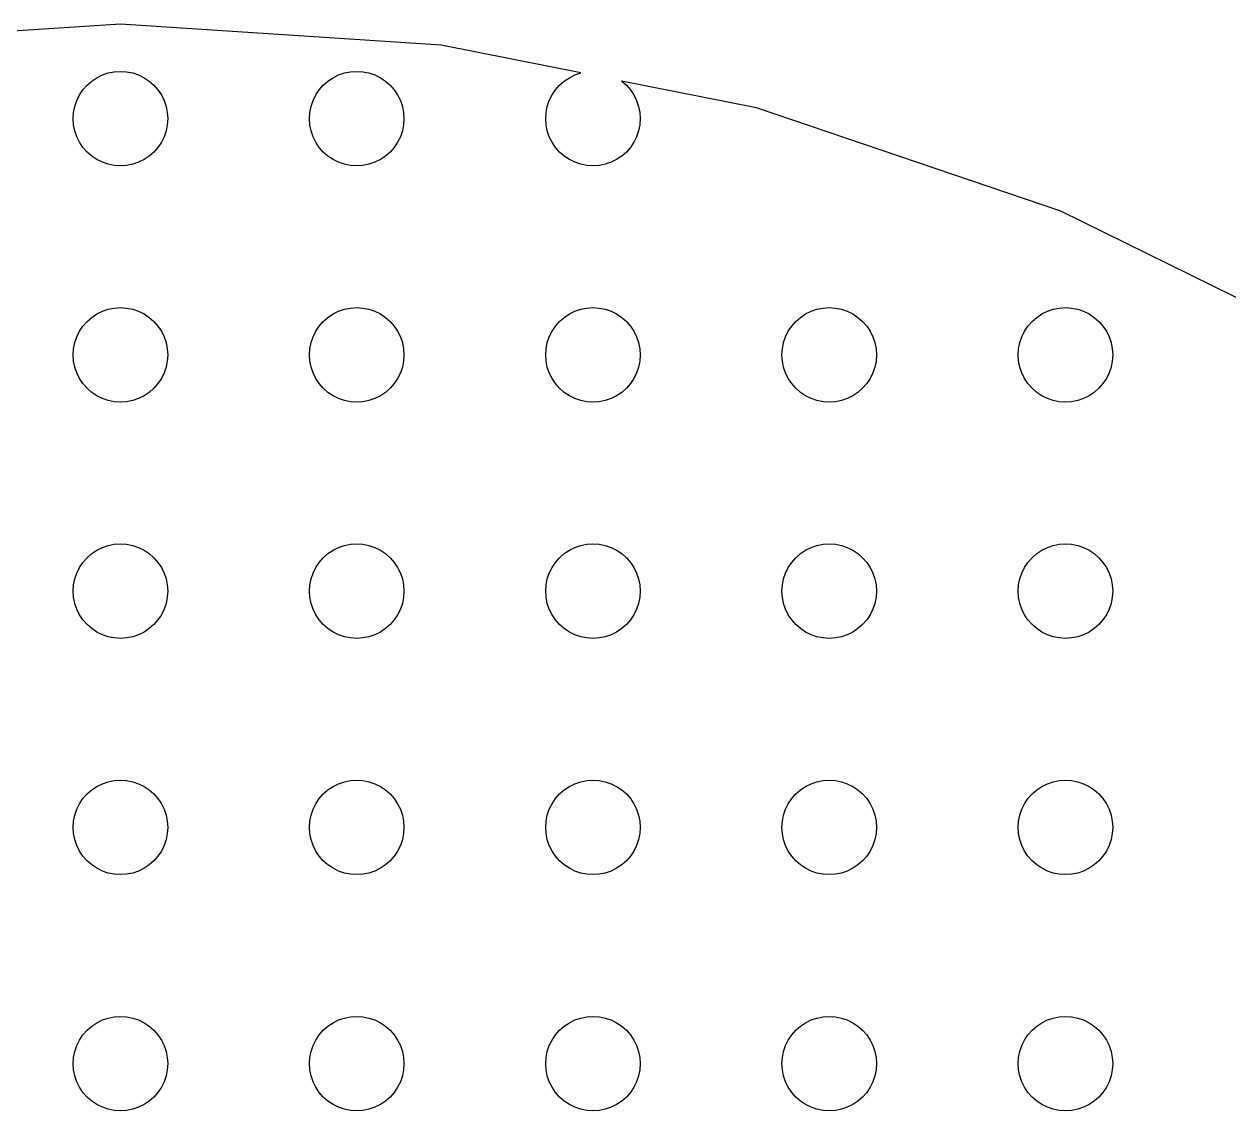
# Model space of a CAD drawing. Header units: metres. Extents: x -156 to 156, y -156 to 156.
# Drawn here: x -6.1 to 70.4, y 87 to 156 of the extents above; entities that cross this region are included whole.
import ezdxf

# ---------------------------------------------------------------- set-up
doc = ezdxf.new("R2010")
doc.units = ezdxf.units.M

msp = doc.modelspace()

# ---------------------------------------------------------------- linework, layer by layer
for p, q in [((0, 156), (-20.3621, 154.665)), ((20.3621, 154.665), (0, 156)), ((29.236, 152.9), (20.3621, 154.665)), ((-0.39157, 152.974), (0, 153)), ((0, 153), (0.39157, 152.974)), ((14.6084, 152.974), (15, 153)), ((15, 153), (15.3916, 152.974)), ((-2.12131, 152.121), (-1.82628, 152.38)), ((-1.82628, 152.38), (-1.5, 152.598)), ((-1.5, 152.598), (-1.14804, 152.772)), ((-1.14804, 152.772), (-0.77644, 152.898)), ((-0.77644, 152.898), (-0.39157, 152.974)), ((0.39157, 152.974), (0.77644, 152.898)), ((0.77644, 152.898), (1.14804, 152.772)), ((1.14804, 152.772), (1.5, 152.598)), ((1.5, 152.598), (1.82628, 152.38)), ((1.82628, 152.38), (2.12131, 152.121)), ((12.8787, 152.121), (13.1737, 152.38)), ((13.1737, 152.38), (13.5, 152.598)), ((13.5, 152.598), (13.8519, 152.772)), ((13.8519, 152.772), (14.2235, 152.898)), ((14.2235, 152.898), (14.6084, 152.974)), ((15.3916, 152.974), (15.7764, 152.898)), ((15.7764, 152.898), (16.148, 152.772)), ((16.148, 152.772), (16.5, 152.598)), ((16.5, 152.598), (16.8263, 152.38)), ((16.8263, 152.38), (17.1213, 152.121)), ((27.8787, 152.121), (28.1737, 152.38)), ((28.1737, 152.38), (28.5, 152.598)), ((28.5, 152.598), (28.8519, 152.772)), ((28.8519, 152.772), (29.2235, 152.898)), ((29.2235, 152.898), (29.236, 152.9)), ((40.3758, 150.684), (31.8157, 152.387)), ((31.8157, 152.387), (31.8263, 152.38)), ((31.8263, 152.38), (32.1213, 152.121)), ((-2.77164, 151.148), (-2.59807, 151.5)), ((-2.59807, 151.5), (-2.38005, 151.826)), ((-2.38005, 151.826), (-2.12131, 152.121)), ((2.12131, 152.121), (2.38005, 151.826)), ((2.38005, 151.826), (2.59807, 151.5)), ((2.59807, 151.5), (2.77164, 151.148)), ((12.2283, 151.148), (12.4019, 151.5)), ((12.4019, 151.5), (12.6199, 151.826)), ((12.6199, 151.826), (12.8787, 152.121)), ((17.1213, 152.121), (17.3801, 151.826)), ((17.3801, 151.826), (17.5981, 151.5)), ((17.5981, 151.5), (17.7716, 151.148)), ((27.2283, 151.148), (27.4019, 151.5)), ((27.4019, 151.5), (27.6199, 151.826)), ((27.6199, 151.826), (27.8787, 152.121)), ((32.1213, 152.121), (32.3801, 151.826)), ((32.3801, 151.826), (32.5981, 151.5)), ((32.5981, 151.5), (32.7716, 151.148)), ((-2.97432, 150.392), (-2.89777, 150.776)), ((-2.89777, 150.776), (-2.77164, 151.148)), ((2.77164, 151.148), (2.89777, 150.776)), ((2.89777, 150.776), (2.97432, 150.392)), ((12.0257, 150.392), (12.1022, 150.776)), ((12.1022, 150.776), (12.2283, 151.148)), ((17.7716, 151.148), (17.8978, 150.776)), ((17.8978, 150.776), (17.9743, 150.392)), ((27.0257, 150.392), (27.1022, 150.776)), ((27.1022, 150.776), (27.2283, 151.148)), ((32.7716, 151.148), (32.8978, 150.776)), ((32.8978, 150.776), (32.9743, 150.392)), ((-3, 150), (-2.97432, 150.392)), ((-2.97432, 149.608), (-3, 150)), ((2.97432, 150.392), (3, 150)), ((3, 150), (2.97432, 149.608)), ((12, 150), (12.0257, 150.392)), ((12.0257, 149.608), (12, 150)), ((17.9743, 150.392), (18, 150)), ((18, 150), (17.9743, 149.608)), ((27, 150), (27.0257, 150.392)), ((27.0257, 149.608), (27, 150)), ((32.9743, 150.392), (33, 150)), ((33, 150), (32.9743, 149.608)), ((59.6986, 144.125), (40.3758, 150.684)), ((-2.89777, 149.224), (-2.97432, 149.608)), ((-2.77164, 148.852), (-2.89777, 149.224)), ((2.89777, 149.224), (2.77164, 148.852)), ((2.97432, 149.608), (2.89777, 149.224)), ((12.1022, 149.224), (12.0257, 149.608)), ((12.2283, 148.852), (12.1022, 149.224)), ((17.8978, 149.224), (17.7716, 148.852)), ((17.9743, 149.608), (17.8978, 149.224)), ((27.1022, 149.224), (27.0257, 149.608)), ((27.2283, 148.852), (27.1022, 149.224)), ((32.8978, 149.224), (32.7716, 148.852)), ((32.9743, 149.608), (32.8978, 149.224)), ((-2.59807, 148.5), (-2.77164, 148.852)), ((-2.38005, 148.174), (-2.59807, 148.5)), ((2.59807, 148.5), (2.38005, 148.174)), ((2.77164, 148.852), (2.59807, 148.5)), ((12.4019, 148.5), (12.2283, 148.852)), ((12.6199, 148.174), (12.4019, 148.5)), ((17.5981, 148.5), (17.3801, 148.174)), ((17.7716, 148.852), (17.5981, 148.5)), ((27.4019, 148.5), (27.2283, 148.852)), ((27.6199, 148.174), (27.4019, 148.5)), ((32.5981, 148.5), (32.3801, 148.174)), ((32.7716, 148.852), (32.5981, 148.5)), ((-2.12131, 147.879), (-2.38005, 148.174)), ((-1.82628, 147.62), (-2.12131, 147.879)), ((2.12131, 147.879), (1.82628, 147.62)), ((2.38005, 148.174), (2.12131, 147.879)), ((12.8787, 147.879), (12.6199, 148.174)), ((13.1737, 147.62), (12.8787, 147.879)), ((17.1213, 147.879), (16.8263, 147.62)), ((17.3801, 148.174), (17.1213, 147.879)), ((27.8787, 147.879), (27.6199, 148.174)), ((28.1737, 147.62), (27.8787, 147.879)), ((32.1213, 147.879), (31.8263, 147.62)), ((32.3801, 148.174), (32.1213, 147.879)), ((-1.5, 147.402), (-1.82628, 147.62)), ((-1.14804, 147.228), (-1.5, 147.402)), ((-0.77644, 147.102), (-1.14804, 147.228)), ((-0.39157, 147.026), (-0.77644, 147.102)), ((0, 147), (-0.39157, 147.026)), ((0.39157, 147.026), (0, 147)), ((0.77644, 147.102), (0.39157, 147.026)), ((1.14804, 147.228), (0.77644, 147.102)), ((1.5, 147.402), (1.14804, 147.228)), ((1.82628, 147.62), (1.5, 147.402)), ((13.5, 147.402), (13.1737, 147.62)), ((13.8519, 147.228), (13.5, 147.402)), ((14.2235, 147.102), (13.8519, 147.228)), ((14.6084, 147.026), (14.2235, 147.102)), ((15, 147), (14.6084, 147.026)), ((15.3916, 147.026), (15, 147)), ((15.7764, 147.102), (15.3916, 147.026)), ((16.148, 147.228), (15.7764, 147.102)), ((16.5, 147.402), (16.148, 147.228)), ((16.8263, 147.62), (16.5, 147.402)), ((28.5, 147.402), (28.1737, 147.62)), ((28.8519, 147.228), (28.5, 147.402)), ((29.2235, 147.102), (28.8519, 147.228)), ((29.6084, 147.026), (29.2235, 147.102)), ((30, 147), (29.6084, 147.026)), ((30.3916, 147.026), (30, 147)), ((30.7764, 147.102), (30.3916, 147.026)), ((31.148, 147.228), (30.7764, 147.102)), ((31.5, 147.402), (31.148, 147.228)), ((31.8263, 147.62), (31.5, 147.402)), ((73.2598, 137.438), (59.6986, 144.125)), ((-1.5, 137.598), (-1.14804, 137.772)), ((-1.14804, 137.772), (-0.77644, 137.898)), ((-0.77644, 137.898), (-0.39157, 137.974)), ((-0.39157, 137.974), (0, 138)), ((0, 138), (0.39157, 137.974)), ((0.39157, 137.974), (0.77644, 137.898)), ((0.77644, 137.898), (1.14804, 137.772)), ((1.14804, 137.772), (1.5, 137.598)), ((13.5, 137.598), (13.8519, 137.772)), ((13.8519, 137.772), (14.2235, 137.898)), ((14.2235, 137.898), (14.6084, 137.974)), ((14.6084, 137.974), (15, 138)), ((15, 138), (15.3916, 137.974)), ((15.3916, 137.974), (15.7764, 137.898)), ((15.7764, 137.898), (16.148, 137.772)), ((16.148, 137.772), (16.5, 137.598)), ((28.5, 137.598), (28.8519, 137.772)), ((28.8519, 137.772), (29.2235, 137.898)), ((29.2235, 137.898), (29.6084, 137.974)), ((29.6084, 137.974), (30, 138)), ((30, 138), (30.3916, 137.974)), ((30.3916, 137.974), (30.7764, 137.898)), ((30.7764, 137.898), (31.148, 137.772)), ((31.148, 137.772), (31.5, 137.598)), ((43.5, 137.598), (43.8519, 137.772)), ((43.8519, 137.772), (44.2235, 137.898)), ((44.2235, 137.898), (44.6084, 137.974)), ((44.6084, 137.974), (45, 138)), ((45, 138), (45.3916, 137.974)), ((45.3916, 137.974), (45.7765, 137.898)), ((45.7765, 137.898), (46.148, 137.772)), ((46.148, 137.772), (46.5, 137.598)), ((58.5, 137.598), (58.8519, 137.772)), ((58.8519, 137.772), (59.2235, 137.898)), ((59.2235, 137.898), (59.6084, 137.974)), ((59.6084, 137.974), (60, 138)), ((60, 138), (60.3916, 137.974)), ((60.3916, 137.974), (60.7765, 137.898)), ((60.7765, 137.898), (61.148, 137.772)), ((61.148, 137.772), (61.5, 137.598)), ((-2.38005, 136.826), (-2.12131, 137.121)), ((-2.12131, 137.121), (-1.82628, 137.38)), ((-1.82628, 137.38), (-1.5, 137.598)), ((1.5, 137.598), (1.82628, 137.38)), ((1.82628, 137.38), (2.12131, 137.121)), ((2.12131, 137.121), (2.38005, 136.826)), ((12.6199, 136.826), (12.8787, 137.121)), ((12.8787, 137.121), (13.1737, 137.38)), ((13.1737, 137.38), (13.5, 137.598)), ((16.5, 137.598), (16.8263, 137.38)), ((16.8263, 137.38), (17.1213, 137.121)), ((17.1213, 137.121), (17.3801, 136.826)), ((27.6199, 136.826), (27.8787, 137.121)), ((27.8787, 137.121), (28.1737, 137.38)), ((28.1737, 137.38), (28.5, 137.598)), ((31.5, 137.598), (31.8263, 137.38)), ((31.8263, 137.38), (32.1213, 137.121)), ((32.1213, 137.121), (32.3801, 136.826)), ((42.6199, 136.826), (42.8787, 137.121)), ((42.8787, 137.121), (43.1737, 137.38)), ((43.1737, 137.38), (43.5, 137.598)), ((46.5, 137.598), (46.8263, 137.38)), ((46.8263, 137.38), (47.1213, 137.121)), ((47.1213, 137.121), (47.3801, 136.826)), ((57.6199, 136.826), (57.8787, 137.121)), ((57.8787, 137.121), (58.1737, 137.38)), ((58.1737, 137.38), (58.5, 137.598)), ((61.5, 137.598), (61.8263, 137.38)), ((61.8263, 137.38), (62.1213, 137.121)), ((62.1213, 137.121), (62.3801, 136.826)), ((-2.77164, 136.148), (-2.59807, 136.5)), ((-2.59807, 136.5), (-2.38005, 136.826)), ((2.38005, 136.826), (2.59807, 136.5)), ((2.59807, 136.5), (2.77164, 136.148)), ((12.2283, 136.148), (12.4019, 136.5)), ((12.4019, 136.5), (12.6199, 136.826)), ((17.3801, 136.826), (17.5981, 136.5)), ((17.5981, 136.5), (17.7716, 136.148)), ((27.2283, 136.148), (27.4019, 136.5)), ((27.4019, 136.5), (27.6199, 136.826)), ((32.3801, 136.826), (32.5981, 136.5)), ((32.5981, 136.5), (32.7716, 136.148)), ((42.2284, 136.148), (42.4019, 136.5)), ((42.4019, 136.5), (42.6199, 136.826)), ((47.3801, 136.826), (47.5981, 136.5)), ((47.5981, 136.5), (47.7716, 136.148)), ((57.2284, 136.148), (57.4019, 136.5)), ((57.4019, 136.5), (57.6199, 136.826)), ((62.3801, 136.826), (62.5981, 136.5)), ((62.5981, 136.5), (62.7716, 136.148)), ((-2.97432, 135.392), (-2.89777, 135.776)), ((-2.89777, 135.776), (-2.77164, 136.148)), ((2.77164, 136.148), (2.89777, 135.776)), ((2.89777, 135.776), (2.97432, 135.392)), ((12.0257, 135.392), (12.1022, 135.776)), ((12.1022, 135.776), (12.2283, 136.148)), ((17.7716, 136.148), (17.8978, 135.776)), ((17.8978, 135.776), (17.9743, 135.392)), ((27.0257, 135.392), (27.1022, 135.776)), ((27.1022, 135.776), (27.2283, 136.148)), ((32.7716, 136.148), (32.8978, 135.776)), ((32.8978, 135.776), (32.9743, 135.392)), ((42.0257, 135.392), (42.1022, 135.776)), ((42.1022, 135.776), (42.2284, 136.148)), ((47.7716, 136.148), (47.8978, 135.776)), ((47.8978, 135.776), (47.9743, 135.392)), ((57.0257, 135.392), (57.1022, 135.776)), ((57.1022, 135.776), (57.2284, 136.148)), ((62.7716, 136.148), (62.8978, 135.776)), ((62.8978, 135.776), (62.9743, 135.392)), ((-3, 135), (-2.97432, 135.392)), ((-2.97432, 134.608), (-3, 135)), ((2.97432, 135.392), (3, 135)), ((3, 135), (2.97432, 134.608)), ((12, 135), (12.0257, 135.392)), ((12.0257, 134.608), (12, 135)), ((17.9743, 135.392), (18, 135)), ((18, 135), (17.9743, 134.608)), ((27, 135), (27.0257, 135.392)), ((27.0257, 134.608), (27, 135)), ((32.9743, 135.392), (33, 135)), ((33, 135), (32.9743, 134.608)), ((42, 135), (42.0257, 135.392)), ((42.0257, 134.608), (42, 135)), ((47.9743, 135.392), (48, 135)), ((48, 135), (47.9743, 134.608)), ((57, 135), (57.0257, 135.392)), ((57.0257, 134.608), (57, 135)), ((62.9743, 135.392), (63, 135)), ((63, 135), (62.9743, 134.608)), ((-2.89777, 134.224), (-2.97432, 134.608)), ((-2.77164, 133.852), (-2.89777, 134.224)), ((2.89777, 134.224), (2.77164, 133.852)), ((2.97432, 134.608), (2.89777, 134.224)), ((12.1022, 134.224), (12.0257, 134.608)), ((12.2283, 133.852), (12.1022, 134.224)), ((17.8978, 134.224), (17.7716, 133.852)), ((17.9743, 134.608), (17.8978, 134.224)), ((27.1022, 134.224), (27.0257, 134.608)), ((27.2283, 133.852), (27.1022, 134.224)), ((32.8978, 134.224), (32.7716, 133.852)), ((32.9743, 134.608), (32.8978, 134.224)), ((42.1022, 134.224), (42.0257, 134.608)), ((42.2284, 133.852), (42.1022, 134.224)), ((47.8978, 134.224), (47.7716, 133.852)), ((47.9743, 134.608), (47.8978, 134.224)), ((57.1022, 134.224), (57.0257, 134.608)), ((57.2284, 133.852), (57.1022, 134.224)), ((62.8978, 134.224), (62.7716, 133.852)), ((62.9743, 134.608), (62.8978, 134.224)), ((-2.59807, 133.5), (-2.77164, 133.852)), ((-2.38005, 133.174), (-2.59807, 133.5)), ((-2.12131, 132.879), (-2.38005, 133.174)), ((2.38005, 133.174), (2.12131, 132.879)), ((2.59807, 133.5), (2.38005, 133.174)), ((2.77164, 133.852), (2.59807, 133.5)), ((12.4019, 133.5), (12.2283, 133.852)), ((12.6199, 133.174), (12.4019, 133.5)), ((12.8787, 132.879), (12.6199, 133.174)), ((17.3801, 133.174), (17.1213, 132.879)), ((17.5981, 133.5), (17.3801, 133.174)), ((17.7716, 133.852), (17.5981, 133.5)), ((27.4019, 133.5), (27.2283, 133.852)), ((27.6199, 133.174), (27.4019, 133.5)), ((27.8787, 132.879), (27.6199, 133.174)), ((32.3801, 133.174), (32.1213, 132.879)), ((32.5981, 133.5), (32.3801, 133.174)), ((32.7716, 133.852), (32.5981, 133.5)), ((42.4019, 133.5), (42.2284, 133.852)), ((42.6199, 133.174), (42.4019, 133.5)), ((42.8787, 132.879), (42.6199, 133.174)), ((47.3801, 133.174), (47.1213, 132.879)), ((47.5981, 133.5), (47.3801, 133.174)), ((47.7716, 133.852), (47.5981, 133.5)), ((57.4019, 133.5), (57.2284, 133.852)), ((57.6199, 133.174), (57.4019, 133.5)), ((57.8787, 132.879), (57.6199, 133.174)), ((62.3801, 133.174), (62.1213, 132.879)), ((62.5981, 133.5), (62.3801, 133.174)), ((62.7716, 133.852), (62.5981, 133.5)), ((-1.82628, 132.62), (-2.12131, 132.879)), ((-1.5, 132.402), (-1.82628, 132.62)), ((-1.14804, 132.228), (-1.5, 132.402)), ((1.5, 132.402), (1.14804, 132.228)), ((1.82628, 132.62), (1.5, 132.402)), ((2.12131, 132.879), (1.82628, 132.62)), ((13.1737, 132.62), (12.8787, 132.879)), ((13.5, 132.402), (13.1737, 132.62)), ((13.8519, 132.228), (13.5, 132.402)), ((16.5, 132.402), (16.148, 132.228)), ((16.8263, 132.62), (16.5, 132.402)), ((17.1213, 132.879), (16.8263, 132.62)), ((28.1737, 132.62), (27.8787, 132.879)), ((28.5, 132.402), (28.1737, 132.62)), ((28.8519, 132.228), (28.5, 132.402)), ((31.5, 132.402), (31.148, 132.228)), ((31.8263, 132.62), (31.5, 132.402)), ((32.1213, 132.879), (31.8263, 132.62)), ((43.1737, 132.62), (42.8787, 132.879)), ((43.5, 132.402), (43.1737, 132.62)), ((43.8519, 132.228), (43.5, 132.402)), ((46.5, 132.402), (46.148, 132.228)), ((46.8263, 132.62), (46.5, 132.402)), ((47.1213, 132.879), (46.8263, 132.62)), ((58.1737, 132.62), (57.8787, 132.879)), ((58.5, 132.402), (58.1737, 132.62)), ((58.8519, 132.228), (58.5, 132.402)), ((61.5, 132.402), (61.148, 132.228)), ((61.8263, 132.62), (61.5, 132.402)), ((62.1213, 132.879), (61.8263, 132.62)), ((-0.77644, 132.102), (-1.14804, 132.228)), ((-0.39157, 132.026), (-0.77644, 132.102)), ((0, 132), (-0.39157, 132.026)), ((0.39157, 132.026), (0, 132)), ((0.77644, 132.102), (0.39157, 132.026)), ((1.14804, 132.228), (0.77644, 132.102)), ((14.2235, 132.102), (13.8519, 132.228)), ((14.6084, 132.026), (14.2235, 132.102)), ((15, 132), (14.6084, 132.026)), ((15.3916, 132.026), (15, 132)), ((15.7764, 132.102), (15.3916, 132.026)), ((16.148, 132.228), (15.7764, 132.102)), ((29.2235, 132.102), (28.8519, 132.228)), ((29.6084, 132.026), (29.2235, 132.102)), ((30, 132), (29.6084, 132.026)), ((30.3916, 132.026), (30, 132)), ((30.7764, 132.102), (30.3916, 132.026)), ((31.148, 132.228), (30.7764, 132.102)), ((44.2235, 132.102), (43.8519, 132.228)), ((44.6084, 132.026), (44.2235, 132.102)), ((45, 132), (44.6084, 132.026)), ((45.3916, 132.026), (45, 132)), ((45.7765, 132.102), (45.3916, 132.026)), ((46.148, 132.228), (45.7765, 132.102)), ((59.2235, 132.102), (58.8519, 132.228)), ((59.6084, 132.026), (59.2235, 132.102)), ((60, 132), (59.6084, 132.026)), ((60.3916, 132.026), (60, 132)), ((60.7765, 132.102), (60.3916, 132.026)), ((61.148, 132.228), (60.7765, 132.102)), ((-1.82628, 122.38), (-1.5, 122.598)), ((-1.5, 122.598), (-1.14804, 122.772)), ((-1.14804, 122.772), (-0.77644, 122.898)), ((-0.77644, 122.898), (-0.39157, 122.974)), ((-0.39157, 122.974), (0, 123)), ((0, 123), (0.39157, 122.974)), ((0.39157, 122.974), (0.77644, 122.898)), ((0.77644, 122.898), (1.14804, 122.772)), ((1.14804, 122.772), (1.5, 122.598)), ((1.5, 122.598), (1.82628, 122.38)), ((13.1737, 122.38), (13.5, 122.598)), ((13.5, 122.598), (13.8519, 122.772)), ((13.8519, 122.772), (14.2235, 122.898)), ((14.2235, 122.898), (14.6084, 122.974)), ((14.6084, 122.974), (15, 123)), ((15, 123), (15.3916, 122.974)), ((15.3916, 122.974), (15.7764, 122.898)), ((15.7764, 122.898), (16.148, 122.772)), ((16.148, 122.772), (16.5, 122.598)), ((16.5, 122.598), (16.8263, 122.38)), ((28.1737, 122.38), (28.5, 122.598)), ((28.5, 122.598), (28.8519, 122.772)), ((28.8519, 122.772), (29.2235, 122.898)), ((29.2235, 122.898), (29.6084, 122.974)), ((29.6084, 122.974), (30, 123)), ((30, 123), (30.3916, 122.974)), ((30.3916, 122.974), (30.7764, 122.898)), ((30.7764, 122.898), (31.148, 122.772)), ((31.148, 122.772), (31.5, 122.598)), ((31.5, 122.598), (31.8263, 122.38)), ((43.1737, 122.38), (43.5, 122.598)), ((43.5, 122.598), (43.8519, 122.772)), ((43.8519, 122.772), (44.2235, 122.898)), ((44.2235, 122.898), (44.6084, 122.974)), ((44.6084, 122.974), (45, 123)), ((45, 123), (45.3916, 122.974)), ((45.3916, 122.974), (45.7765, 122.898)), ((45.7765, 122.898), (46.148, 122.772)), ((46.148, 122.772), (46.5, 122.598)), ((46.5, 122.598), (46.8263, 122.38)), ((58.1737, 122.38), (58.5, 122.598)), ((58.5, 122.598), (58.8519, 122.772)), ((58.8519, 122.772), (59.2235, 122.898)), ((59.2235, 122.898), (59.6084, 122.974)), ((59.6084, 122.974), (60, 123)), ((60, 123), (60.3916, 122.974)), ((60.3916, 122.974), (60.7765, 122.898)), ((60.7765, 122.898), (61.148, 122.772)), ((61.148, 122.772), (61.5, 122.598)), ((61.5, 122.598), (61.8263, 122.38)), ((-2.59807, 121.5), (-2.38005, 121.826)), ((-2.38005, 121.826), (-2.12131, 122.121)), ((-2.12131, 122.121), (-1.82628, 122.38)), ((1.82628, 122.38), (2.12131, 122.121)), ((2.12131, 122.121), (2.38005, 121.826)), ((2.38005, 121.826), (2.59807, 121.5)), ((12.4019, 121.5), (12.6199, 121.826)), ((12.6199, 121.826), (12.8787, 122.121)), ((12.8787, 122.121), (13.1737, 122.38)), ((16.8263, 122.38), (17.1213, 122.121)), ((17.1213, 122.121), (17.3801, 121.826)), ((17.3801, 121.826), (17.5981, 121.5)), ((27.4019, 121.5), (27.6199, 121.826)), ((27.6199, 121.826), (27.8787, 122.121)), ((27.8787, 122.121), (28.1737, 122.38)), ((31.8263, 122.38), (32.1213, 122.121)), ((32.1213, 122.121), (32.3801, 121.826)), ((32.3801, 121.826), (32.5981, 121.5)), ((42.4019, 121.5), (42.6199, 121.826)), ((42.6199, 121.826), (42.8787, 122.121)), ((42.8787, 122.121), (43.1737, 122.38)), ((46.8263, 122.38), (47.1213, 122.121)), ((47.1213, 122.121), (47.3801, 121.826)), ((47.3801, 121.826), (47.5981, 121.5)), ((57.4019, 121.5), (57.6199, 121.826)), ((57.6199, 121.826), (57.8787, 122.121)), ((57.8787, 122.121), (58.1737, 122.38)), ((61.8263, 122.38), (62.1213, 122.121)), ((62.1213, 122.121), (62.3801, 121.826)), ((62.3801, 121.826), (62.5981, 121.5)), ((-2.89777, 120.776), (-2.77164, 121.148)), ((-2.77164, 121.148), (-2.59807, 121.5)), ((2.59807, 121.5), (2.77164, 121.148)), ((2.77164, 121.148), (2.89777, 120.776)), ((12.1022, 120.776), (12.2283, 121.148)), ((12.2283, 121.148), (12.4019, 121.5)), ((17.5981, 121.5), (17.7716, 121.148)), ((17.7716, 121.148), (17.8978, 120.776)), ((27.1022, 120.776), (27.2283, 121.148)), ((27.2283, 121.148), (27.4019, 121.5)), ((32.5981, 121.5), (32.7716, 121.148)), ((32.7716, 121.148), (32.8978, 120.776)), ((42.1022, 120.776), (42.2284, 121.148)), ((42.2284, 121.148), (42.4019, 121.5)), ((47.5981, 121.5), (47.7716, 121.148)), ((47.7716, 121.148), (47.8978, 120.776)), ((57.1022, 120.776), (57.2284, 121.148)), ((57.2284, 121.148), (57.4019, 121.5)), ((62.5981, 121.5), (62.7716, 121.148)), ((62.7716, 121.148), (62.8978, 120.776)), ((-3, 120), (-2.97432, 120.392)), ((-2.97432, 120.392), (-2.89777, 120.776)), ((2.89777, 120.776), (2.97432, 120.392)), ((2.97432, 120.392), (3, 120)), ((12, 120), (12.0257, 120.392)), ((12.0257, 120.392), (12.1022, 120.776)), ((17.8978, 120.776), (17.9743, 120.392)), ((17.9743, 120.392), (18, 120)), ((27, 120), (27.0257, 120.392)), ((27.0257, 120.392), (27.1022, 120.776)), ((32.8978, 120.776), (32.9743, 120.392)), ((32.9743, 120.392), (33, 120)), ((42, 120), (42.0257, 120.392)), ((42.0257, 120.392), (42.1022, 120.776)), ((47.8978, 120.776), (47.9743, 120.392)), ((47.9743, 120.392), (48, 120)), ((57, 120), (57.0257, 120.392)), ((57.0257, 120.392), (57.1022, 120.776)), ((62.8978, 120.776), (62.9743, 120.392)), ((62.9743, 120.392), (63, 120)), ((-2.97432, 119.608), (-3, 120)), ((-2.89777, 119.224), (-2.97432, 119.608)), ((2.97432, 119.608), (2.89777, 119.224)), ((3, 120), (2.97432, 119.608)), ((12.0257, 119.608), (12, 120)), ((12.1022, 119.224), (12.0257, 119.608)), ((17.9743, 119.608), (17.8978, 119.224)), ((18, 120), (17.9743, 119.608)), ((27.0257, 119.608), (27, 120)), ((27.1022, 119.224), (27.0257, 119.608)), ((32.9743, 119.608), (32.8978, 119.224)), ((33, 120), (32.9743, 119.608)), ((42.0257, 119.608), (42, 120)), ((42.1022, 119.224), (42.0257, 119.608)), ((47.9743, 119.608), (47.8978, 119.224)), ((48, 120), (47.9743, 119.608)), ((57.0257, 119.608), (57, 120)), ((57.1022, 119.224), (57.0257, 119.608)), ((62.9743, 119.608), (62.8978, 119.224)), ((63, 120), (62.9743, 119.608)), ((-2.77164, 118.852), (-2.89777, 119.224)), ((-2.59807, 118.5), (-2.77164, 118.852)), ((2.77164, 118.852), (2.59807, 118.5)), ((2.89777, 119.224), (2.77164, 118.852)), ((12.2283, 118.852), (12.1022, 119.224)), ((12.4019, 118.5), (12.2283, 118.852)), ((17.7716, 118.852), (17.5981, 118.5)), ((17.8978, 119.224), (17.7716, 118.852)), ((27.2283, 118.852), (27.1022, 119.224)), ((27.4019, 118.5), (27.2283, 118.852)), ((32.7716, 118.852), (32.5981, 118.5)), ((32.8978, 119.224), (32.7716, 118.852)), ((42.2284, 118.852), (42.1022, 119.224)), ((42.4019, 118.5), (42.2284, 118.852)), ((47.7716, 118.852), (47.5981, 118.5)), ((47.8978, 119.224), (47.7716, 118.852)), ((57.2284, 118.852), (57.1022, 119.224)), ((57.4019, 118.5), (57.2284, 118.852)), ((62.7716, 118.852), (62.5981, 118.5)), ((62.8978, 119.224), (62.7716, 118.852)), ((-2.38005, 118.174), (-2.59807, 118.5)), ((-2.12131, 117.879), (-2.38005, 118.174)), ((-1.82628, 117.62), (-2.12131, 117.879)), ((2.12131, 117.879), (1.82628, 117.62)), ((2.38005, 118.174), (2.12131, 117.879)), ((2.59807, 118.5), (2.38005, 118.174)), ((12.6199, 118.174), (12.4019, 118.5)), ((12.8787, 117.879), (12.6199, 118.174)), ((13.1737, 117.62), (12.8787, 117.879)), ((17.1213, 117.879), (16.8263, 117.62)), ((17.3801, 118.174), (17.1213, 117.879)), ((17.5981, 118.5), (17.3801, 118.174)), ((27.6199, 118.174), (27.4019, 118.5)), ((27.8787, 117.879), (27.6199, 118.174)), ((28.1737, 117.62), (27.8787, 117.879)), ((32.1213, 117.879), (31.8263, 117.62)), ((32.3801, 118.174), (32.1213, 117.879)), ((32.5981, 118.5), (32.3801, 118.174)), ((42.6199, 118.174), (42.4019, 118.5)), ((42.8787, 117.879), (42.6199, 118.174)), ((43.1737, 117.62), (42.8787, 117.879)), ((47.1213, 117.879), (46.8263, 117.62)), ((47.3801, 118.174), (47.1213, 117.879)), ((47.5981, 118.5), (47.3801, 118.174)), ((57.6199, 118.174), (57.4019, 118.5)), ((57.8787, 117.879), (57.6199, 118.174)), ((58.1737, 117.62), (57.8787, 117.879)), ((62.1213, 117.879), (61.8263, 117.62)), ((62.3801, 118.174), (62.1213, 117.879)), ((62.5981, 118.5), (62.3801, 118.174)), ((-1.5, 117.402), (-1.82628, 117.62)), ((-1.14804, 117.228), (-1.5, 117.402)), ((-0.77644, 117.102), (-1.14804, 117.228)), ((-0.39157, 117.026), (-0.77644, 117.102)), ((0.77644, 117.102), (0.39157, 117.026)), ((1.14804, 117.228), (0.77644, 117.102)), ((1.5, 117.402), (1.14804, 117.228)), ((1.82628, 117.62), (1.5, 117.402)), ((13.5, 117.402), (13.1737, 117.62)), ((13.8519, 117.228), (13.5, 117.402)), ((14.2235, 117.102), (13.8519, 117.228)), ((14.6084, 117.026), (14.2235, 117.102)), ((15.7764, 117.102), (15.3916, 117.026)), ((16.148, 117.228), (15.7764, 117.102)), ((16.5, 117.402), (16.148, 117.228)), ((16.8263, 117.62), (16.5, 117.402)), ((28.5, 117.402), (28.1737, 117.62)), ((28.8519, 117.228), (28.5, 117.402)), ((29.2235, 117.102), (28.8519, 117.228)), ((29.6084, 117.026), (29.2235, 117.102)), ((30.7764, 117.102), (30.3916, 117.026)), ((31.148, 117.228), (30.7764, 117.102)), ((31.5, 117.402), (31.148, 117.228)), ((31.8263, 117.62), (31.5, 117.402)), ((43.5, 117.402), (43.1737, 117.62)), ((43.8519, 117.228), (43.5, 117.402)), ((44.2235, 117.102), (43.8519, 117.228)), ((44.6084, 117.026), (44.2235, 117.102)), ((45.7765, 117.102), (45.3916, 117.026)), ((46.148, 117.228), (45.7765, 117.102)), ((46.5, 117.402), (46.148, 117.228)), ((46.8263, 117.62), (46.5, 117.402)), ((58.5, 117.402), (58.1737, 117.62)), ((58.8519, 117.228), (58.5, 117.402)), ((59.2235, 117.102), (58.8519, 117.228)), ((59.6084, 117.026), (59.2235, 117.102)), ((60.7765, 117.102), (60.3916, 117.026)), ((61.148, 117.228), (60.7765, 117.102)), ((61.5, 117.402), (61.148, 117.228)), ((61.8263, 117.62), (61.5, 117.402)), ((0, 117), (-0.39157, 117.026)), ((0.39157, 117.026), (0, 117)), ((15, 117), (14.6084, 117.026)), ((15.3916, 117.026), (15, 117)), ((30, 117), (29.6084, 117.026)), ((30.3916, 117.026), (30, 117)), ((45, 117), (44.6084, 117.026)), ((45.3916, 117.026), (45, 117)), ((60, 117), (59.6084, 117.026)), ((60.3916, 117.026), (60, 117)), ((-1.14804, 107.772), (-0.77644, 107.898)), ((-0.77644, 107.898), (-0.39157, 107.974)), ((-0.39157, 107.974), (0, 108)), ((0, 108), (0.39157, 107.974)), ((0.39157, 107.974), (0.77644, 107.898)), ((0.77644, 107.898), (1.14804, 107.772)), ((13.8519, 107.772), (14.2235, 107.898)), ((14.2235, 107.898), (14.6084, 107.974)), ((14.6084, 107.974), (15, 108)), ((15, 108), (15.3916, 107.974)), ((15.3916, 107.974), (15.7764, 107.898)), ((15.7764, 107.898), (16.148, 107.772)), ((28.8519, 107.772), (29.2235, 107.898)), ((29.2235, 107.898), (29.6084, 107.974)), ((29.6084, 107.974), (30, 108)), ((30, 108), (30.3916, 107.974)), ((30.3916, 107.974), (30.7764, 107.898)), ((30.7764, 107.898), (31.148, 107.772)), ((43.8519, 107.772), (44.2235, 107.898)), ((44.2235, 107.898), (44.6084, 107.974)), ((44.6084, 107.974), (45, 108)), ((45, 108), (45.3916, 107.974)), ((45.3916, 107.974), (45.7765, 107.898)), ((45.7765, 107.898), (46.148, 107.772)), ((58.8519, 107.772), (59.2235, 107.898)), ((59.2235, 107.898), (59.6084, 107.974)), ((59.6084, 107.974), (60, 108)), ((60, 108), (60.3916, 107.974)), ((60.3916, 107.974), (60.7765, 107.898)), ((60.7765, 107.898), (61.148, 107.772)), ((-2.38005, 106.826), (-2.12131, 107.121)), ((-2.12131, 107.121), (-1.82628, 107.38)), ((-1.82628, 107.38), (-1.5, 107.598)), ((-1.5, 107.598), (-1.14804, 107.772)), ((1.14804, 107.772), (1.5, 107.598)), ((1.5, 107.598), (1.82628, 107.38)), ((1.82628, 107.38), (2.12131, 107.121)), ((2.12131, 107.121), (2.38005, 106.826)), ((12.6199, 106.826), (12.8787, 107.121)), ((12.8787, 107.121), (13.1737, 107.38)), ((13.1737, 107.38), (13.5, 107.598)), ((13.5, 107.598), (13.8519, 107.772)), ((16.148, 107.772), (16.5, 107.598)), ((16.5, 107.598), (16.8263, 107.38)), ((16.8263, 107.38), (17.1213, 107.121)), ((17.1213, 107.121), (17.3801, 106.826)), ((27.6199, 106.826), (27.8787, 107.121)), ((27.8787, 107.121), (28.1737, 107.38)), ((28.1737, 107.38), (28.5, 107.598)), ((28.5, 107.598), (28.8519, 107.772)), ((31.148, 107.772), (31.5, 107.598)), ((31.5, 107.598), (31.8263, 107.38)), ((31.8263, 107.38), (32.1213, 107.121)), ((32.1213, 107.121), (32.3801, 106.826)), ((42.6199, 106.826), (42.8787, 107.121)), ((42.8787, 107.121), (43.1737, 107.38)), ((43.1737, 107.38), (43.5, 107.598)), ((43.5, 107.598), (43.8519, 107.772)), ((46.148, 107.772), (46.5, 107.598)), ((46.5, 107.598), (46.8263, 107.38)), ((46.8263, 107.38), (47.1213, 107.121)), ((47.1213, 107.121), (47.3801, 106.826)), ((57.6199, 106.826), (57.8787, 107.121)), ((57.8787, 107.121), (58.1737, 107.38)), ((58.1737, 107.38), (58.5, 107.598)), ((58.5, 107.598), (58.8519, 107.772)), ((61.148, 107.772), (61.5, 107.598)), ((61.5, 107.598), (61.8263, 107.38)), ((61.8263, 107.38), (62.1213, 107.121)), ((62.1213, 107.121), (62.3801, 106.826)), ((-2.77164, 106.148), (-2.59807, 106.5)), ((-2.59807, 106.5), (-2.38005, 106.826)), ((2.38005, 106.826), (2.59807, 106.5)), ((2.59807, 106.5), (2.77164, 106.148)), ((12.2283, 106.148), (12.4019, 106.5)), ((12.4019, 106.5), (12.6199, 106.826)), ((17.3801, 106.826), (17.5981, 106.5)), ((17.5981, 106.5), (17.7716, 106.148)), ((27.2283, 106.148), (27.4019, 106.5)), ((27.4019, 106.5), (27.6199, 106.826)), ((32.3801, 106.826), (32.5981, 106.5)), ((32.5981, 106.5), (32.7716, 106.148)), ((42.2284, 106.148), (42.4019, 106.5)), ((42.4019, 106.5), (42.6199, 106.826)), ((47.3801, 106.826), (47.5981, 106.5)), ((47.5981, 106.5), (47.7716, 106.148)), ((57.2284, 106.148), (57.4019, 106.5)), ((57.4019, 106.5), (57.6199, 106.826)), ((62.3801, 106.826), (62.5981, 106.5)), ((62.5981, 106.5), (62.7716, 106.148)), ((-2.97432, 105.392), (-2.89777, 105.776)), ((-2.89777, 105.776), (-2.77164, 106.148)), ((2.77164, 106.148), (2.89777, 105.776)), ((2.89777, 105.776), (2.97432, 105.392)), ((12.0257, 105.392), (12.1022, 105.776)), ((12.1022, 105.776), (12.2283, 106.148)), ((17.7716, 106.148), (17.8978, 105.776)), ((17.8978, 105.776), (17.9743, 105.392)), ((27.0257, 105.392), (27.1022, 105.776)), ((27.1022, 105.776), (27.2283, 106.148)), ((32.7716, 106.148), (32.8978, 105.776)), ((32.8978, 105.776), (32.9743, 105.392)), ((42.0257, 105.392), (42.1022, 105.776)), ((42.1022, 105.776), (42.2284, 106.148)), ((47.7716, 106.148), (47.8978, 105.776)), ((47.8978, 105.776), (47.9743, 105.392)), ((57.0257, 105.392), (57.1022, 105.776)), ((57.1022, 105.776), (57.2284, 106.148)), ((62.7716, 106.148), (62.8978, 105.776)), ((62.8978, 105.776), (62.9743, 105.392)), ((-3, 105), (-2.97432, 105.392)), ((-2.97432, 104.608), (-3, 105)), ((2.97432, 105.392), (3, 105)), ((3, 105), (2.97432, 104.608)), ((12, 105), (12.0257, 105.392)), ((12.0257, 104.608), (12, 105)), ((17.9743, 105.392), (18, 105)), ((18, 105), (17.9743, 104.608)), ((27, 105), (27.0257, 105.392)), ((27.0257, 104.608), (27, 105)), ((32.9743, 105.392), (33, 105)), ((33, 105), (32.9743, 104.608)), ((42, 105), (42.0257, 105.392)), ((42.0257, 104.608), (42, 105)), ((47.9743, 105.392), (48, 105)), ((48, 105), (47.9743, 104.608)), ((57, 105), (57.0257, 105.392)), ((57.0257, 104.608), (57, 105)), ((62.9743, 105.392), (63, 105)), ((63, 105), (62.9743, 104.608)), ((-2.89777, 104.224), (-2.97432, 104.608)), ((-2.77164, 103.852), (-2.89777, 104.224)), ((2.89777, 104.224), (2.77164, 103.852)), ((2.97432, 104.608), (2.89777, 104.224)), ((12.1022, 104.224), (12.0257, 104.608)), ((12.2283, 103.852), (12.1022, 104.224)), ((17.8978, 104.224), (17.7716, 103.852)), ((17.9743, 104.608), (17.8978, 104.224)), ((27.1022, 104.224), (27.0257, 104.608)), ((27.2283, 103.852), (27.1022, 104.224)), ((32.8978, 104.224), (32.7716, 103.852)), ((32.9743, 104.608), (32.8978, 104.224)), ((42.1022, 104.224), (42.0257, 104.608)), ((42.2284, 103.852), (42.1022, 104.224)), ((47.8978, 104.224), (47.7716, 103.852)), ((47.9743, 104.608), (47.8978, 104.224)), ((57.1022, 104.224), (57.0257, 104.608)), ((57.2284, 103.852), (57.1022, 104.224)), ((62.8978, 104.224), (62.7716, 103.852)), ((62.9743, 104.608), (62.8978, 104.224)), ((-2.59807, 103.5), (-2.77164, 103.852)), ((-2.38005, 103.174), (-2.59807, 103.5)), ((2.59807, 103.5), (2.38005, 103.174)), ((2.77164, 103.852), (2.59807, 103.5)), ((12.4019, 103.5), (12.2283, 103.852)), ((12.6199, 103.174), (12.4019, 103.5)), ((17.5981, 103.5), (17.3801, 103.174)), ((17.7716, 103.852), (17.5981, 103.5)), ((27.4019, 103.5), (27.2283, 103.852)), ((27.6199, 103.174), (27.4019, 103.5)), ((32.5981, 103.5), (32.3801, 103.174)), ((32.7716, 103.852), (32.5981, 103.5)), ((42.4019, 103.5), (42.2284, 103.852)), ((42.6199, 103.174), (42.4019, 103.5)), ((47.5981, 103.5), (47.3801, 103.174)), ((47.7716, 103.852), (47.5981, 103.5)), ((57.4019, 103.5), (57.2284, 103.852)), ((57.6199, 103.174), (57.4019, 103.5)), ((62.5981, 103.5), (62.3801, 103.174)), ((62.7716, 103.852), (62.5981, 103.5)), ((-2.12131, 102.879), (-2.38005, 103.174)), ((-1.82628, 102.62), (-2.12131, 102.879)), ((-1.5, 102.402), (-1.82628, 102.62)), ((1.82628, 102.62), (1.5, 102.402)), ((2.12131, 102.879), (1.82628, 102.62)), ((2.38005, 103.174), (2.12131, 102.879)), ((12.8787, 102.879), (12.6199, 103.174)), ((13.1737, 102.62), (12.8787, 102.879)), ((13.5, 102.402), (13.1737, 102.62)), ((16.8263, 102.62), (16.5, 102.402)), ((17.1213, 102.879), (16.8263, 102.62)), ((17.3801, 103.174), (17.1213, 102.879)), ((27.8787, 102.879), (27.6199, 103.174)), ((28.1737, 102.62), (27.8787, 102.879)), ((28.5, 102.402), (28.1737, 102.62)), ((31.8263, 102.62), (31.5, 102.402)), ((32.1213, 102.879), (31.8263, 102.62)), ((32.3801, 103.174), (32.1213, 102.879)), ((42.8787, 102.879), (42.6199, 103.174)), ((43.1737, 102.62), (42.8787, 102.879)), ((43.5, 102.402), (43.1737, 102.62)), ((46.8263, 102.62), (46.5, 102.402)), ((47.1213, 102.879), (46.8263, 102.62)), ((47.3801, 103.174), (47.1213, 102.879)), ((57.8787, 102.879), (57.6199, 103.174)), ((58.1737, 102.62), (57.8787, 102.879)), ((58.5, 102.402), (58.1737, 102.62)), ((61.8263, 102.62), (61.5, 102.402)), ((62.1213, 102.879), (61.8263, 102.62)), ((62.3801, 103.174), (62.1213, 102.879)), ((-1.14804, 102.228), (-1.5, 102.402)), ((-0.77644, 102.102), (-1.14804, 102.228)), ((-0.39157, 102.026), (-0.77644, 102.102)), ((0, 102), (-0.39157, 102.026)), ((0.39157, 102.026), (0, 102)), ((0.77644, 102.102), (0.39157, 102.026)), ((1.14804, 102.228), (0.77644, 102.102)), ((1.5, 102.402), (1.14804, 102.228)), ((13.8519, 102.228), (13.5, 102.402)), ((14.2235, 102.102), (13.8519, 102.228)), ((14.6084, 102.026), (14.2235, 102.102)), ((15, 102), (14.6084, 102.026)), ((15.3916, 102.026), (15, 102)), ((15.7764, 102.102), (15.3916, 102.026)), ((16.148, 102.228), (15.7764, 102.102)), ((16.5, 102.402), (16.148, 102.228)), ((28.8519, 102.228), (28.5, 102.402)), ((29.2235, 102.102), (28.8519, 102.228)), ((29.6084, 102.026), (29.2235, 102.102)), ((30, 102), (29.6084, 102.026)), ((30.3916, 102.026), (30, 102)), ((30.7764, 102.102), (30.3916, 102.026)), ((31.148, 102.228), (30.7764, 102.102)), ((31.5, 102.402), (31.148, 102.228)), ((43.8519, 102.228), (43.5, 102.402)), ((44.2235, 102.102), (43.8519, 102.228)), ((44.6084, 102.026), (44.2235, 102.102)), ((45, 102), (44.6084, 102.026)), ((45.3916, 102.026), (45, 102)), ((45.7765, 102.102), (45.3916, 102.026)), ((46.148, 102.228), (45.7765, 102.102)), ((46.5, 102.402), (46.148, 102.228)), ((58.8519, 102.228), (58.5, 102.402)), ((59.2235, 102.102), (58.8519, 102.228)), ((59.6084, 102.026), (59.2235, 102.102)), ((60, 102), (59.6084, 102.026)), ((60.3916, 102.026), (60, 102)), ((60.7765, 102.102), (60.3916, 102.026)), ((61.148, 102.228), (60.7765, 102.102)), ((61.5, 102.402), (61.148, 102.228)), ((-1.82628, 92.3801), (-1.5, 92.5981)), ((-1.5, 92.5981), (-1.14804, 92.7716)), ((-1.14804, 92.7716), (-0.77644, 92.8978)), ((-0.77644, 92.8978), (-0.39157, 92.9743)), ((-0.39157, 92.9743), (0, 93)), ((0, 93), (0.39157, 92.9743)), ((0.39157, 92.9743), (0.77644, 92.8978)), ((0.77644, 92.8978), (1.14804, 92.7716)), ((1.14804, 92.7716), (1.5, 92.5981)), ((1.5, 92.5981), (1.82628, 92.3801)), ((13.1737, 92.3801), (13.5, 92.5981)), ((13.5, 92.5981), (13.8519, 92.7716)), ((13.8519, 92.7716), (14.2235, 92.8978)), ((14.2235, 92.8978), (14.6084, 92.9743)), ((14.6084, 92.9743), (15, 93)), ((15, 93), (15.3916, 92.9743)), ((15.3916, 92.9743), (15.7764, 92.8978)), ((15.7764, 92.8978), (16.148, 92.7716)), ((16.148, 92.7716), (16.5, 92.5981)), ((16.5, 92.5981), (16.8263, 92.3801)), ((28.1737, 92.3801), (28.5, 92.5981)), ((28.5, 92.5981), (28.8519, 92.7716)), ((28.8519, 92.7716), (29.2235, 92.8978)), ((29.2235, 92.8978), (29.6084, 92.9743)), ((29.6084, 92.9743), (30, 93)), ((30, 93), (30.3916, 92.9743)), ((30.3916, 92.9743), (30.7764, 92.8978)), ((30.7764, 92.8978), (31.148, 92.7716)), ((31.148, 92.7716), (31.5, 92.5981)), ((31.5, 92.5981), (31.8263, 92.3801)), ((43.1737, 92.3801), (43.5, 92.5981)), ((43.5, 92.5981), (43.8519, 92.7716)), ((43.8519, 92.7716), (44.2235, 92.8978)), ((44.2235, 92.8978), (44.6084, 92.9743)), ((44.6084, 92.9743), (45, 93)), ((45, 93), (45.3916, 92.9743)), ((45.3916, 92.9743), (45.7765, 92.8978)), ((45.7765, 92.8978), (46.148, 92.7716)), ((46.148, 92.7716), (46.5, 92.5981)), ((46.5, 92.5981), (46.8263, 92.3801)), ((58.1737, 92.3801), (58.5, 92.5981)), ((58.5, 92.5981), (58.8519, 92.7716)), ((58.8519, 92.7716), (59.2235, 92.8978)), ((59.2235, 92.8978), (59.6084, 92.9743)), ((59.6084, 92.9743), (60, 93)), ((60, 93), (60.3916, 92.9743)), ((60.3916, 92.9743), (60.7765, 92.8978)), ((60.7765, 92.8978), (61.148, 92.7716)), ((61.148, 92.7716), (61.5, 92.5981)), ((61.5, 92.5981), (61.8263, 92.3801)), ((-2.59807, 91.5), (-2.38005, 91.8263)), ((-2.38005, 91.8263), (-2.12131, 92.1213)), ((-2.12131, 92.1213), (-1.82628, 92.3801)), ((1.82628, 92.3801), (2.12131, 92.1213)), ((2.12131, 92.1213), (2.38005, 91.8263)), ((2.38005, 91.8263), (2.59807, 91.5)), ((12.4019, 91.5), (12.6199, 91.8263)), ((12.6199, 91.8263), (12.8787, 92.1213)), ((12.8787, 92.1213), (13.1737, 92.3801)), ((16.8263, 92.3801), (17.1213, 92.1213)), ((17.1213, 92.1213), (17.3801, 91.8263)), ((17.3801, 91.8263), (17.5981, 91.5)), ((27.4019, 91.5), (27.6199, 91.8263)), ((27.6199, 91.8263), (27.8787, 92.1213)), ((27.8787, 92.1213), (28.1737, 92.3801)), ((31.8263, 92.3801), (32.1213, 92.1213)), ((32.1213, 92.1213), (32.3801, 91.8263)), ((32.3801, 91.8263), (32.5981, 91.5)), ((42.4019, 91.5), (42.6199, 91.8263)), ((42.6199, 91.8263), (42.8787, 92.1213)), ((42.8787, 92.1213), (43.1737, 92.3801)), ((46.8263, 92.3801), (47.1213, 92.1213)), ((47.1213, 92.1213), (47.3801, 91.8263)), ((47.3801, 91.8263), (47.5981, 91.5)), ((57.4019, 91.5), (57.6199, 91.8263)), ((57.6199, 91.8263), (57.8787, 92.1213)), ((57.8787, 92.1213), (58.1737, 92.3801)), ((61.8263, 92.3801), (62.1213, 92.1213)), ((62.1213, 92.1213), (62.3801, 91.8263)), ((62.3801, 91.8263), (62.5981, 91.5)), ((-2.89777, 90.7765), (-2.77164, 91.148)), ((-2.77164, 91.148), (-2.59807, 91.5)), ((2.59807, 91.5), (2.77164, 91.148)), ((2.77164, 91.148), (2.89777, 90.7765)), ((12.1022, 90.7765), (12.2283, 91.148)), ((12.2283, 91.148), (12.4019, 91.5)), ((17.5981, 91.5), (17.7716, 91.148)), ((17.7716, 91.148), (17.8978, 90.7765)), ((27.1022, 90.7765), (27.2283, 91.148)), ((27.2283, 91.148), (27.4019, 91.5)), ((32.5981, 91.5), (32.7716, 91.148)), ((32.7716, 91.148), (32.8978, 90.7765)), ((42.1022, 90.7765), (42.2284, 91.148)), ((42.2284, 91.148), (42.4019, 91.5)), ((47.5981, 91.5), (47.7716, 91.148)), ((47.7716, 91.148), (47.8978, 90.7765)), ((57.1022, 90.7765), (57.2284, 91.148)), ((57.2284, 91.148), (57.4019, 91.5)), ((62.5981, 91.5), (62.7716, 91.148)), ((62.7716, 91.148), (62.8978, 90.7765)), ((-3, 90), (-2.97432, 90.3916)), ((-2.97432, 90.3916), (-2.89777, 90.7765)), ((2.89777, 90.7765), (2.97432, 90.3916)), ((2.97432, 90.3916), (3, 90)), ((12, 90), (12.0257, 90.3916)), ((12.0257, 90.3916), (12.1022, 90.7765)), ((17.8978, 90.7765), (17.9743, 90.3916)), ((17.9743, 90.3916), (18, 90)), ((27, 90), (27.0257, 90.3916)), ((27.0257, 90.3916), (27.1022, 90.7765)), ((32.8978, 90.7765), (32.9743, 90.3916)), ((32.9743, 90.3916), (33, 90)), ((42, 90), (42.0257, 90.3916)), ((42.0257, 90.3916), (42.1022, 90.7765)), ((47.8978, 90.7765), (47.9743, 90.3916)), ((47.9743, 90.3916), (48, 90)), ((57, 90), (57.0257, 90.3916)), ((57.0257, 90.3916), (57.1022, 90.7765)), ((62.8978, 90.7765), (62.9743, 90.3916)), ((62.9743, 90.3916), (63, 90)), ((-2.97432, 89.6084), (-3, 90)), ((-2.89777, 89.2235), (-2.97432, 89.6084)), ((2.97432, 89.6084), (2.89777, 89.2235)), ((3, 90), (2.97432, 89.6084)), ((12.0257, 89.6084), (12, 90)), ((12.1022, 89.2235), (12.0257, 89.6084)), ((17.9743, 89.6084), (17.8978, 89.2235)), ((18, 90), (17.9743, 89.6084)), ((27.0257, 89.6084), (27, 90)), ((27.1022, 89.2235), (27.0257, 89.6084)), ((32.9743, 89.6084), (32.8978, 89.2235)), ((33, 90), (32.9743, 89.6084)), ((42.0257, 89.6084), (42, 90)), ((42.1022, 89.2235), (42.0257, 89.6084)), ((47.9743, 89.6084), (47.8978, 89.2235)), ((48, 90), (47.9743, 89.6084)), ((57.0257, 89.6084), (57, 90)), ((57.1022, 89.2235), (57.0257, 89.6084)), ((62.9743, 89.6084), (62.8978, 89.2235)), ((63, 90), (62.9743, 89.6084)), ((-2.77164, 88.8519), (-2.89777, 89.2235)), ((-2.59807, 88.5), (-2.77164, 88.8519)), ((2.77164, 88.8519), (2.59807, 88.5)), ((2.89777, 89.2235), (2.77164, 88.8519)), ((12.2283, 88.8519), (12.1022, 89.2235)), ((12.4019, 88.5), (12.2283, 88.8519)), ((17.7716, 88.8519), (17.5981, 88.5)), ((17.8978, 89.2235), (17.7716, 88.8519)), ((27.2283, 88.8519), (27.1022, 89.2235)), ((27.4019, 88.5), (27.2283, 88.8519)), ((32.7716, 88.8519), (32.5981, 88.5)), ((32.8978, 89.2235), (32.7716, 88.8519)), ((42.2284, 88.8519), (42.1022, 89.2235)), ((42.4019, 88.5), (42.2284, 88.8519)), ((47.7716, 88.8519), (47.5981, 88.5)), ((47.8978, 89.2235), (47.7716, 88.8519)), ((57.2284, 88.8519), (57.1022, 89.2235)), ((57.4019, 88.5), (57.2284, 88.8519)), ((62.7716, 88.8519), (62.5981, 88.5)), ((62.8978, 89.2235), (62.7716, 88.8519)), ((-2.38005, 88.1737), (-2.59807, 88.5)), ((-2.12131, 87.8787), (-2.38005, 88.1737)), ((2.38005, 88.1737), (2.12131, 87.8787)), ((2.59807, 88.5), (2.38005, 88.1737)), ((12.6199, 88.1737), (12.4019, 88.5)), ((12.8787, 87.8787), (12.6199, 88.1737)), ((17.3801, 88.1737), (17.1213, 87.8787)), ((17.5981, 88.5), (17.3801, 88.1737)), ((27.6199, 88.1737), (27.4019, 88.5)), ((27.8787, 87.8787), (27.6199, 88.1737)), ((32.3801, 88.1737), (32.1213, 87.8787)), ((32.5981, 88.5), (32.3801, 88.1737)), ((42.6199, 88.1737), (42.4019, 88.5)), ((42.8787, 87.8787), (42.6199, 88.1737)), ((47.3801, 88.1737), (47.1213, 87.8787)), ((47.5981, 88.5), (47.3801, 88.1737)), ((57.6199, 88.1737), (57.4019, 88.5)), ((57.8787, 87.8787), (57.6199, 88.1737)), ((62.3801, 88.1737), (62.1213, 87.8787)), ((62.5981, 88.5), (62.3801, 88.1737)), ((-1.82628, 87.6199), (-2.12131, 87.8787)), ((-1.5, 87.4019), (-1.82628, 87.6199)), ((-1.14804, 87.2284), (-1.5, 87.4019)), ((-0.77644, 87.1022), (-1.14804, 87.2284)), ((1.14804, 87.2284), (0.77644, 87.1022)), ((1.5, 87.4019), (1.14804, 87.2284)), ((1.82628, 87.6199), (1.5, 87.4019)), ((2.12131, 87.8787), (1.82628, 87.6199)), ((13.1737, 87.6199), (12.8787, 87.8787)), ((13.5, 87.4019), (13.1737, 87.6199)), ((13.8519, 87.2284), (13.5, 87.4019)), ((14.2235, 87.1022), (13.8519, 87.2284)), ((16.148, 87.2284), (15.7764, 87.1022)), ((16.5, 87.4019), (16.148, 87.2284)), ((16.8263, 87.6199), (16.5, 87.4019)), ((17.1213, 87.8787), (16.8263, 87.6199)), ((28.1737, 87.6199), (27.8787, 87.8787)), ((28.5, 87.4019), (28.1737, 87.6199)), ((28.8519, 87.2284), (28.5, 87.4019)), ((29.2235, 87.1022), (28.8519, 87.2284)), ((31.148, 87.2284), (30.7764, 87.1022)), ((31.5, 87.4019), (31.148, 87.2284)), ((31.8263, 87.6199), (31.5, 87.4019)), ((32.1213, 87.8787), (31.8263, 87.6199)), ((43.1737, 87.6199), (42.8787, 87.8787)), ((43.5, 87.4019), (43.1737, 87.6199)), ((43.8519, 87.2284), (43.5, 87.4019)), ((44.2235, 87.1022), (43.8519, 87.2284)), ((46.148, 87.2284), (45.7765, 87.1022)), ((46.5, 87.4019), (46.148, 87.2284)), ((46.8263, 87.6199), (46.5, 87.4019)), ((47.1213, 87.8787), (46.8263, 87.6199)), ((58.1737, 87.6199), (57.8787, 87.8787)), ((58.5, 87.4019), (58.1737, 87.6199)), ((58.8519, 87.2284), (58.5, 87.4019)), ((59.2235, 87.1022), (58.8519, 87.2284)), ((61.148, 87.2284), (60.7765, 87.1022)), ((61.5, 87.4019), (61.148, 87.2284)), ((61.8263, 87.6199), (61.5, 87.4019)), ((62.1213, 87.8787), (61.8263, 87.6199)), ((-0.39157, 87.0257), (-0.77644, 87.1022)), ((0, 87), (-0.39157, 87.0257)), ((0.39157, 87.0257), (0, 87)), ((0.77644, 87.1022), (0.39157, 87.0257)), ((14.6084, 87.0257), (14.2235, 87.1022)), ((15, 87), (14.6084, 87.0257)), ((15.3916, 87.0257), (15, 87)), ((15.7764, 87.1022), (15.3916, 87.0257)), ((29.6084, 87.0257), (29.2235, 87.1022)), ((30, 87), (29.6084, 87.0257)), ((30.3916, 87.0257), (30, 87)), ((30.7764, 87.1022), (30.3916, 87.0257)), ((44.6084, 87.0257), (44.2235, 87.1022)), ((45, 87), (44.6084, 87.0257)), ((45.3916, 87.0257), (45, 87)), ((45.7765, 87.1022), (45.3916, 87.0257)), ((59.6084, 87.0257), (59.2235, 87.1022)), ((60, 87), (59.6084, 87.0257)), ((60.3916, 87.0257), (60, 87)), ((60.7765, 87.1022), (60.3916, 87.0257))]:
    msp.add_line(p, q)

doc.saveas('drawing.dxf')
